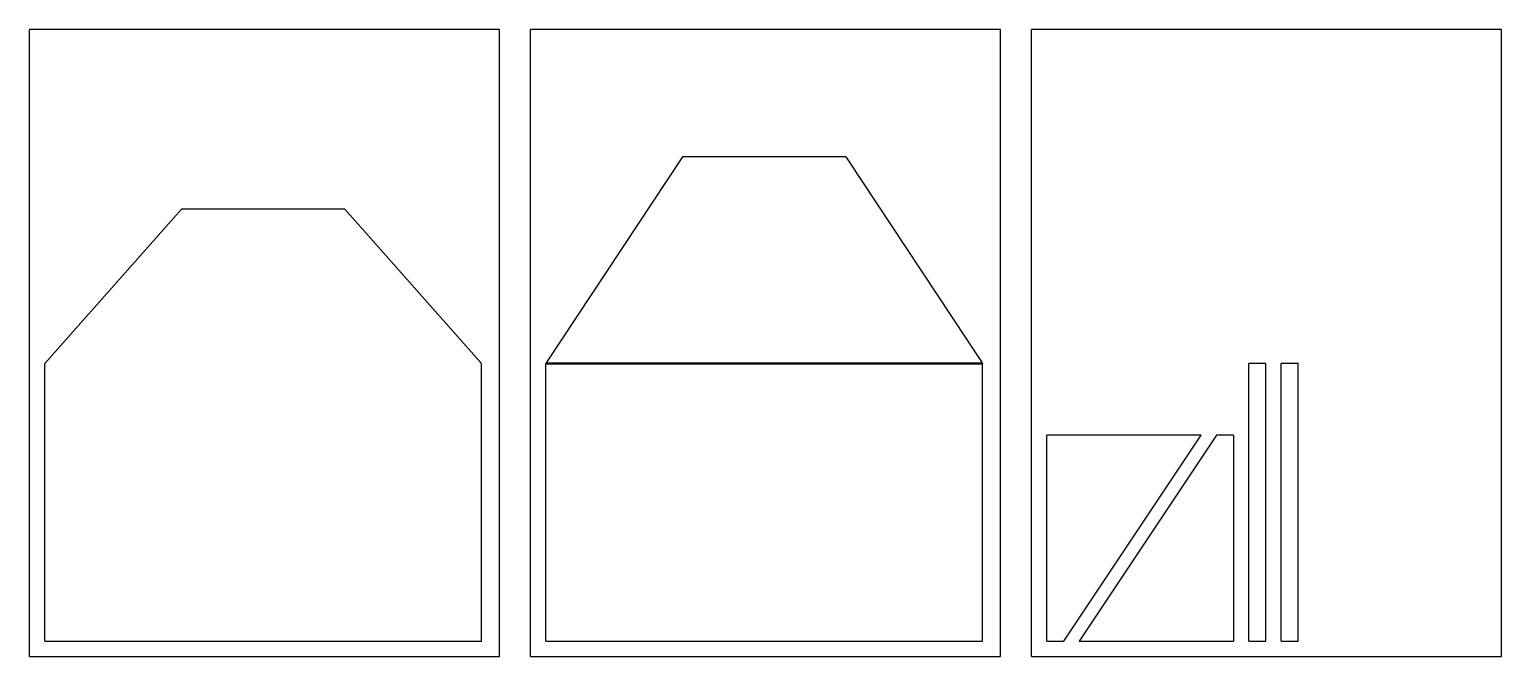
# Model space of a CAD drawing. Header units: millimetres. Extents: x 0 to 954, y 0 to 406.
import ezdxf

# ---------------------------------------------------------------- set-up
doc = ezdxf.new("R2010")
doc.units = ezdxf.units.MM
doc.layers.add('VISIBLE', color=7, linetype='CONTINUOUS')

msp = doc.modelspace()

# ---------------------------------------------------------------- linework, layer by layer
at = {"layer": 'VISIBLE'}
for p, q in [((0, 0), (0, 406.4)), ((304.8, 406.4), (0, 406.4)), ((304.8, 0), (304.8, 406.4)), ((324.8, 0), (324.8, 406.4)), ((629.6, 406.4), (324.8, 406.4)), ((629.6, 0), (629.6, 406.4)), ((649.6, 0), (649.6, 406.4)), ((954.4, 406.4), (649.6, 406.4)), ((954.4, 0), (954.4, 406.4)), ((423.3, 323.869339), (334.998328, 190.3)), ((529.3, 323.869339), (423.3, 323.869339)), ((529.3, 323.869339), (617.601672, 190.3)), ((98.5, 290), (10, 190)), ((204.5, 290), (98.5, 290)), ((293, 190), (204.5, 290)), ((10, 10), (10, 190)), ((293, 10), (293, 190)), ((334.8, 190), (334.998328, 190.3)), ((334.8, 190), (334.8, 189.7)), ((334.8, 10), (334.8, 189.7)), ((334.8, 189.7), (617.8, 189.7)), ((334.998328, 190.3), (617.601672, 190.3)), ((617.8, 190), (617.601672, 190.3)), ((617.8, 190), (617.8, 189.7)), ((617.8, 10), (617.8, 189.7)), ((790.6, 10), (790.6, 190)), ((801.6, 190), (790.6, 190)), ((801.6, 10), (801.6, 190)), ((811.6, 10), (811.6, 190)), ((822.6, 190), (811.6, 190)), ((822.6, 10), (822.6, 190)), ((659.6, 10), (659.6, 143.537448)), ((759.6, 143.537448), (659.6, 143.537448)), ((670.6, 10), (759.6, 143.537448)), ((769.6, 143.537448), (680.6, 10)), ((780.6, 143.537448), (769.6, 143.537448)), ((780.6, 143.537448), (780.6, 10)), ((10, 10), (293, 10)), ((334.8, 10), (617.8, 10)), ((659.6, 10), (670.6, 10)), ((680.6, 10), (780.6, 10)), ((790.6, 10), (801.6, 10)), ((811.6, 10), (822.6, 10)), ((0, 0), (304.8, 0)), ((324.8, 0), (629.6, 0)), ((649.6, 0), (954.4, 0))]:
    msp.add_line(p, q, dxfattribs=at)

doc.saveas('drawing.dxf')
